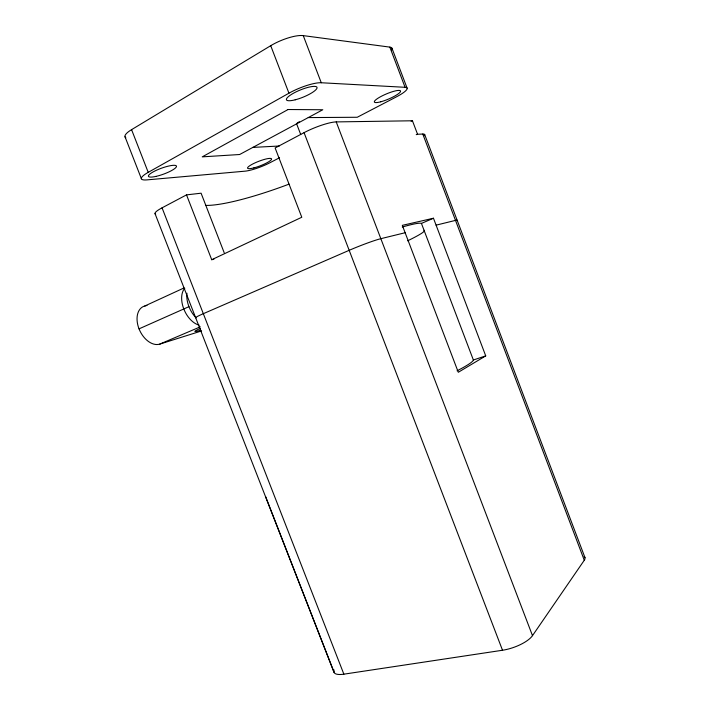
<?xml version="1.0" encoding="UTF-8"?>
<svg xmlns="http://www.w3.org/2000/svg" width="710" height="710" viewBox="0 0 710 710"><rect width="100%" height="100%" fill="white"/><g stroke="black" fill="none" stroke-linecap="round" stroke-linejoin="round"><path stroke-width="1.06" d="M334.082 669.974A21.93 7.091 -22.9 0 0 343.871 674.172L502.511 650.253A24.202 8.662 -19.4 0 0 532.491 635.645L584.286 560.243A20.945 6.301 -18.2 0 0 584.135 556.507M125.83 137.722A22.383 5.742 -19.7 0 1 131.572 129.655L270.723 45.688A24.752 7.038 -22.4 0 1 303.259 35.615L389.843 47.117A21.353 5.094 -23.3 0 1 391.68 50.046M485.729 355.887L458.305 372.271L402.321 225.345L433.464 218.236L485.729 355.887L473.375 359.997A100.554 8.014 -20.9 0 1 457.062 370.798M279.562 157.726L269.924 162.741A19.294 3.559 -21.2 0 1 245.083 171.163L146.961 179.887A22.347 4.713 -20 0 1 148.221 172.352L288.943 93.196A24.708 5.786 -22.2 0 1 321.266 82.75L405.073 87.303L389.843 47.117M297.401 122.812L299.345 121.765M155.685 214.225A22.321 3.869 -20.2 0 1 162.057 207.835L186.517 194.877L201.09 193.2L224.2 252.751M424.154 135.743A21.273 3.133 -22.4 0 0 422.787 134.039L417.56 134.261L412.448 120.78L336.229 121.907A24.672 4.739 -21.9 0 0 304.066 132.655L275.134 147.973L301.786 217.251L211.722 259.718L186.517 194.877M201.604 330.922L159.75 344.11A20.546 13.437 64.5 0 1 139.027 328.845A20.546 13.437 64.5 0 1 144.813 305.992L183.961 287.976M139.036 328.854L188.958 306.667M402.277 227.014A101.077 6.763 -21.2 0 1 421.438 223.419L433.464 218.236M159.75 344.11L200.309 326.84M144.813 305.992L146.952 305.442M405.135 232.729L380.844 238.684A24.566 1.651 -21.4 0 0 349.178 250.319L203.326 313.687A22.223 1.349 -20.8 0 0 196.12 317.84M436.091 225.15L455.509 220.393A21.193 1.198 -21.6 0 1 456.867 220.588M211.722 259.718L213.879 259.257M252.84 147.405L279.279 146.012M308.246 117.585L357.245 117.265L396.428 96.853A21.318 4.18 -22.9 0 0 405.073 87.303M155.02 213.63L333.824 671.607M125.022 136.773L141.405 178.751M131.572 129.655L148.221 172.352M162.057 207.835L343.871 674.172M265.549 496.459L334.011 672.317M270.723 45.688L288.943 93.196M304.066 132.655L502.511 650.253M296.434 123.327L300.72 134.51M303.259 35.615L321.266 82.75M336.229 121.907L532.491 635.645M391.982 48.244L407.096 88.129M424.669 134.518L584.951 557.572M422.787 134.039L584.286 560.243M421.438 223.419L473.375 359.997M199.19 325.153A21.247 13.02 65.1 0 1 183.792 308.957A21.247 13.02 65.1 0 1 184.786 288.224M195.374 317.086A21.327 12.966 65.2 0 1 186.934 293.203M200.761 330.159A33.405 1.597 -20.9 0 1 200.22 328.411M411.108 121.17A24.832 4.003 -22.6 0 1 412.448 120.78M424.048 230.28A101.051 6.017 -21.2 0 1 407.629 240.814M288.997 184.156A101.45 17.28 -21.5 0 1 205.678 205.394M416.229 134.66A24.823 3.656 -22.4 0 1 417.56 134.261M288.082 109.517L202.252 156.857L239.643 154.514L322.784 109.757L288.082 109.517M253.878 167.888A12.86 2.37 -21.2 0 0 271.584 158.978A12.86 2.37 -21.2 0 0 253.239 163.735A12.86 2.37 -21.2 0 0 253.878 167.888M155.818 176.426A14.901 3.142 -20 0 0 176.497 166.238A14.901 3.142 -20 0 0 155.073 170.906A14.901 3.142 -20 0 0 155.818 176.426M295.209 99.808A16.472 3.852 -22.2 0 0 317.015 87.401A16.472 3.852 -22.2 0 0 293.008 93.489A16.472 3.852 -22.2 0 0 295.209 99.808M380.791 101.787A14.209 2.787 -22.9 0 0 400.582 91.226A14.209 2.787 -22.9 0 0 380.977 96.489A14.209 2.787 -22.9 0 0 380.791 101.787"/></g></svg>
